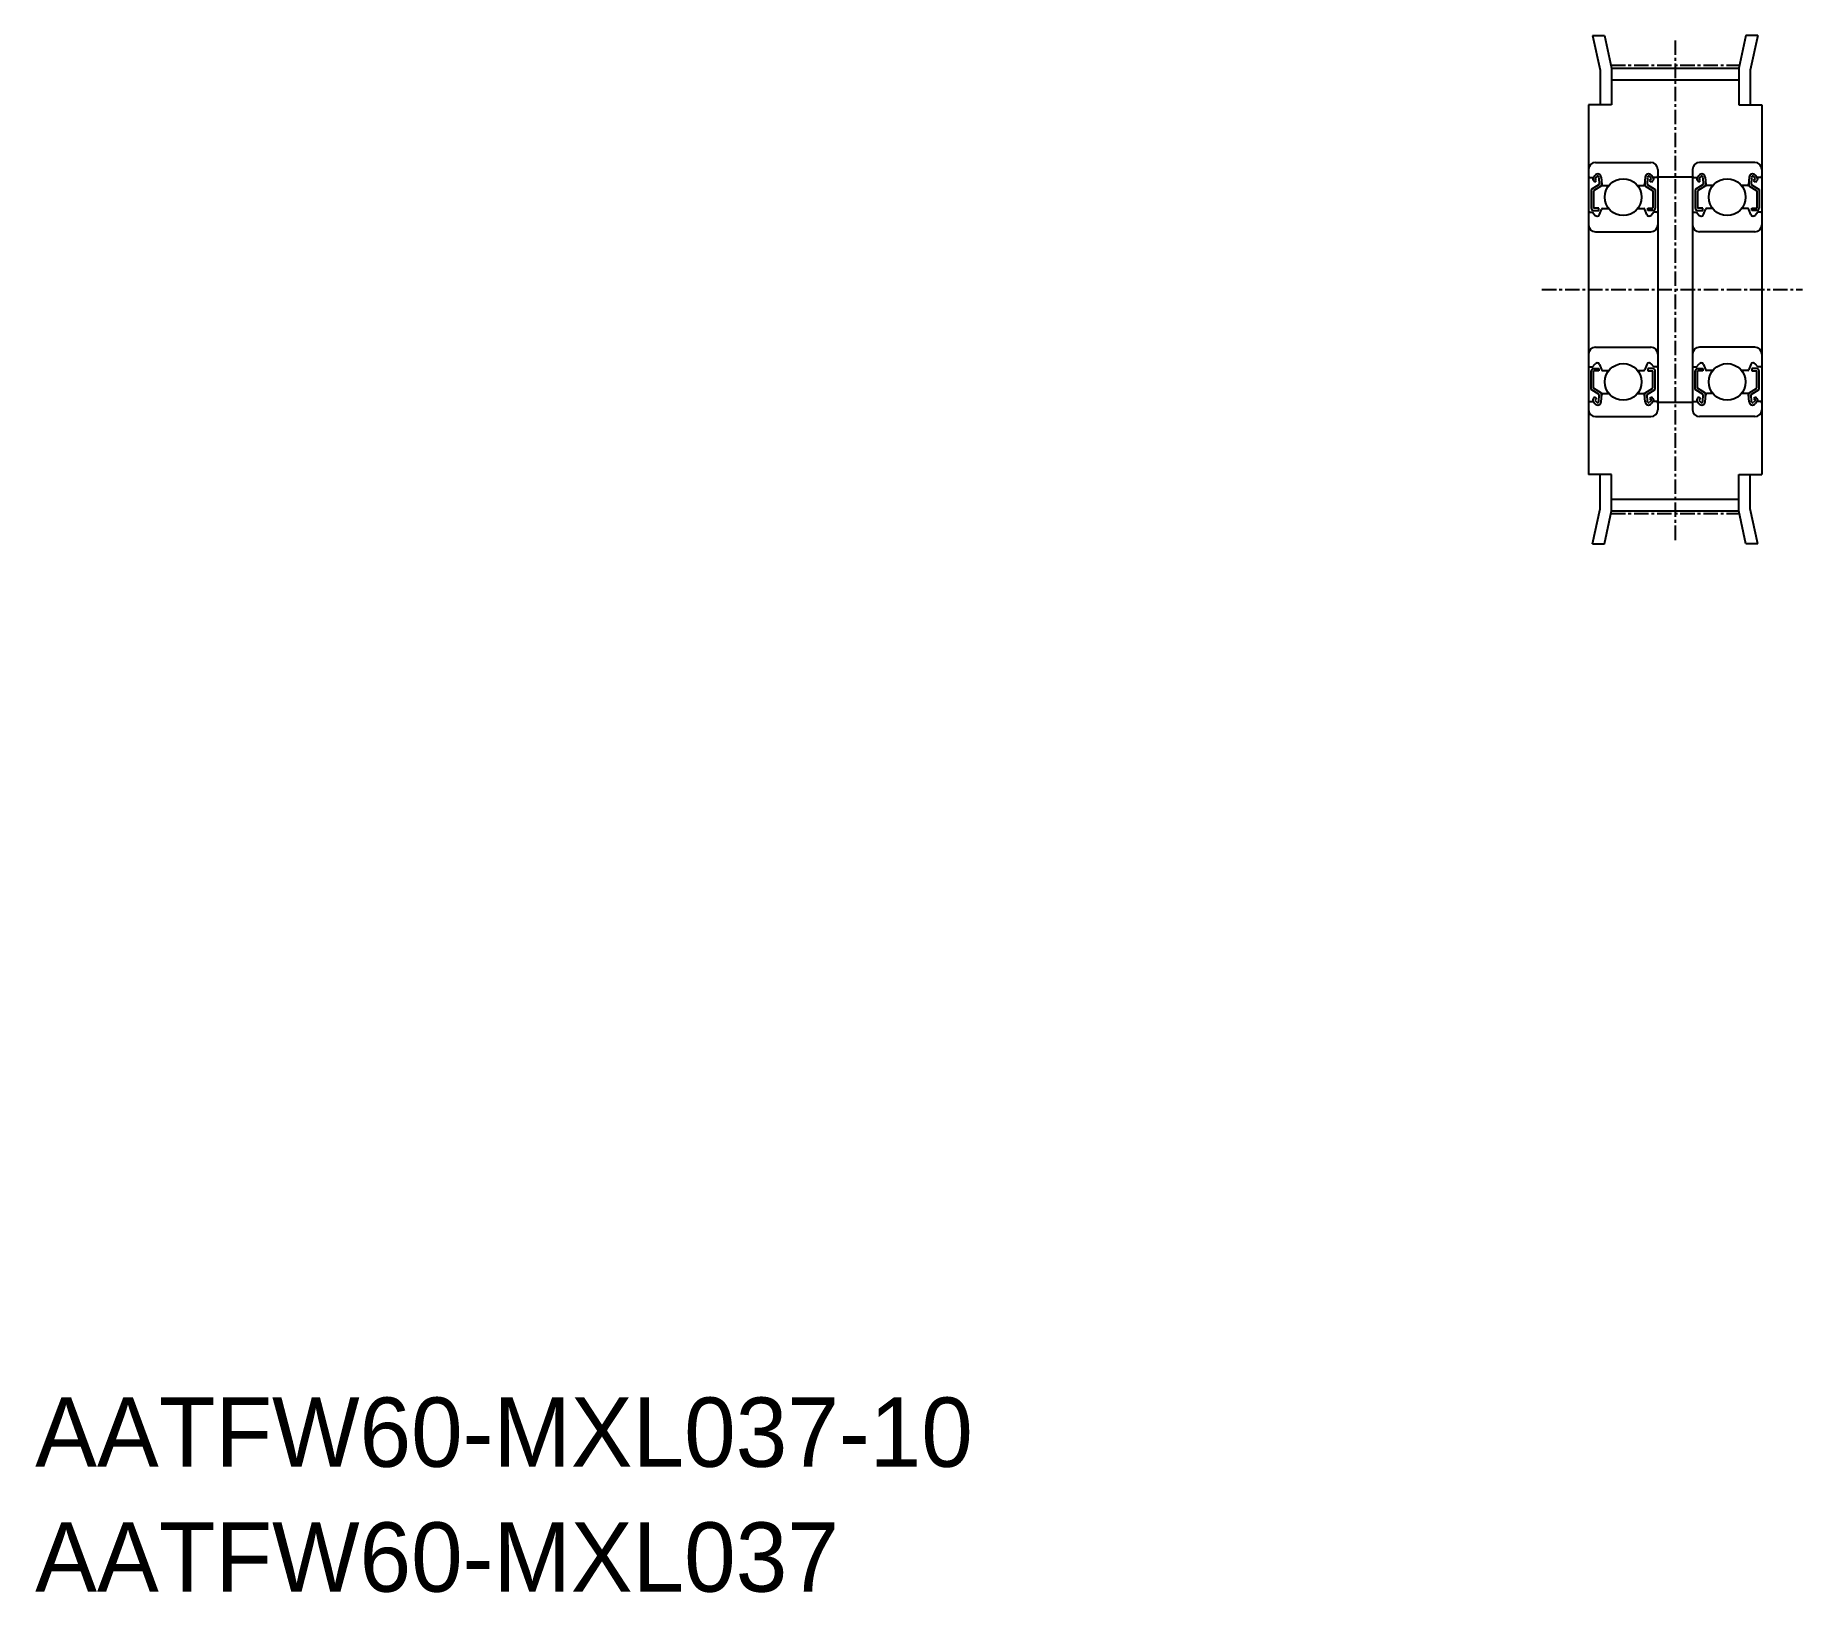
# Model space of a CAD drawing. Extents: x -286 to -133, y -61 to 74.
import ezdxf

# ---------------------------------------------------------------- set-up
doc = ezdxf.new("R2010")
doc.units = 0
doc.linetypes.add('CENTER', pattern=[2, 1.25, -0.25, 0.25, -0.25])
doc.layers.get('0').update_dxf_attribs({"linetype": 'CONTINUOUS'})
doc.layers.add('CENTER', color=1, linetype='CENTER')

msp = doc.modelspace()

# ---------------------------------------------------------------- linework, layer by layer
for p, q in [((-151.21, 73.91), (-150.17, 73.91)), ((-151.21, 73.91), (-150.55, 70.91)), ((-150.17, 73.91), (-149.55, 71.06)), ((-137.93, 73.91), (-138.55, 71.06)), ((-136.89, 73.91), (-137.93, 73.91)), ((-136.89, 73.91), (-137.55, 70.91)), ((-150.55, 70.91), (-150.55, 67.91)), ((-149.55, 71.06), (-138.55, 71.06)), ((-149.55, 71.06), (-149.55, 67.91)), ((-138.55, 71.06), (-138.55, 67.91)), ((-137.55, 70.91), (-137.55, 67.91)), ((-149.55, 70.07), (-138.55, 70.07)), ((-151.55, 67.91), (-151.55, 35.91)), ((-149.55, 67.91), (-151.55, 67.91)), ((-138.55, 67.91), (-136.55, 67.91)), ((-136.55, 67.91), (-136.55, 35.91)), ((-150.95, 62.91), (-146.15, 62.91)), ((-137.15, 62.91), (-141.95, 62.91)), ((-151.55, 62.31), (-151.55, 41.51)), ((-151.45, 61.61), (-151.14, 61.61)), ((-151.14, 61.61), (-150.98, 61.81)), ((-150.99, 61.2), (-151.13, 61.34)), ((-150.99, 61.48), (-150.82, 61.68)), ((-150.85, 61.34), (-150.99, 61.48)), ((-150.99, 61.2), (-150.85, 61.34)), ((-150.65, 61.62), (-150.62, 61.01)), ((-150.45, 61.64), (-150.4, 61)), ((-150.42, 61.25), (-150.42, 60.9)), ((-146.65, 61.64), (-146.7, 61)), ((-146.68, 61.25), (-146.68, 60.9)), ((-146.45, 61.62), (-146.48, 61.01)), ((-146.11, 61.48), (-146.28, 61.68)), ((-146.26, 61.34), (-146.11, 61.48)), ((-146.11, 61.2), (-146.26, 61.34)), ((-145.96, 61.61), (-146.12, 61.81)), ((-146.11, 61.2), (-145.97, 61.34)), ((-145.65, 61.61), (-145.96, 61.61)), ((-145.55, 62.31), (-145.55, 41.51)), ((-145.55, 61.66), (-142.55, 61.66)), ((-142.55, 62.31), (-142.55, 41.51)), ((-142.45, 61.61), (-142.14, 61.61)), ((-142.14, 61.61), (-141.98, 61.81)), ((-141.99, 61.2), (-142.13, 61.34)), ((-141.99, 61.48), (-141.82, 61.68)), ((-141.85, 61.34), (-141.99, 61.48)), ((-141.99, 61.2), (-141.85, 61.34)), ((-141.65, 61.62), (-141.62, 61.01)), ((-141.45, 61.64), (-141.4, 61)), ((-141.42, 61.25), (-141.42, 60.9)), ((-137.65, 61.64), (-137.7, 61)), ((-137.68, 61.25), (-137.68, 60.9)), ((-137.45, 61.62), (-137.48, 61.01)), ((-137.11, 61.48), (-137.28, 61.68)), ((-137.26, 61.34), (-137.11, 61.48)), ((-137.11, 61.2), (-137.26, 61.34)), ((-136.96, 61.61), (-137.12, 61.81)), ((-137.11, 61.2), (-136.97, 61.34)), ((-136.65, 61.61), (-136.96, 61.61)), ((-136.55, 62.31), (-136.55, 41.51)), ((-150.62, 61.01), (-151.32, 60.57)), ((-151.32, 60.57), (-151.32, 58.96)), ((-150.42, 60.9), (-151.12, 60.46)), ((-151.12, 60.46), (-151.12, 58.96)), ((-150.3, 60.91), (-149.78, 60.91)), ((-147.32, 60.91), (-146.8, 60.91)), ((-146.68, 60.9), (-145.98, 60.46)), ((-146.48, 61.01), (-145.78, 60.57)), ((-145.98, 60.46), (-145.98, 58.96)), ((-145.78, 60.57), (-145.78, 58.96)), ((-141.62, 61.01), (-142.32, 60.57)), ((-142.32, 60.57), (-142.32, 58.96)), ((-141.42, 60.9), (-142.12, 60.46)), ((-142.12, 60.46), (-142.12, 58.96)), ((-140.78, 60.91), (-141.3, 60.91)), ((-137.8, 60.91), (-138.32, 60.91)), ((-137.68, 60.9), (-136.98, 60.46)), ((-137.48, 61.01), (-136.78, 60.57)), ((-136.98, 60.46), (-136.98, 58.96)), ((-136.78, 60.57), (-136.78, 58.96)), ((-151.45, 58.61), (-151.2, 58.61)), ((-151.2, 58.61), (-150.97, 58.33)), ((-150.67, 58.96), (-151.12, 58.96)), ((-151.12, 58.76), (-150.67, 58.76)), ((-150.81, 58.26), (-150.78, 58.26)), ((-150.67, 58.76), (-150.67, 58.96)), ((-150.59, 58.4), (-150.43, 58.85)), ((-150.33, 58.91), (-149.78, 58.91)), ((-147.32, 58.91), (-146.77, 58.91)), ((-146.51, 58.4), (-146.68, 58.85)), ((-146.43, 58.96), (-145.98, 58.96)), ((-146.43, 58.76), (-146.43, 58.96)), ((-145.98, 58.76), (-146.43, 58.76)), ((-146.29, 58.26), (-146.32, 58.26)), ((-145.9, 58.61), (-146.13, 58.33)), ((-145.65, 58.61), (-145.9, 58.61)), ((-142.45, 58.61), (-142.2, 58.61)), ((-142.2, 58.61), (-141.97, 58.33)), ((-141.67, 58.96), (-142.12, 58.96)), ((-142.12, 58.76), (-141.67, 58.76)), ((-141.81, 58.26), (-141.78, 58.26)), ((-141.67, 58.76), (-141.67, 58.96)), ((-141.59, 58.4), (-141.43, 58.85)), ((-140.78, 58.91), (-141.33, 58.91)), ((-137.77, 58.91), (-138.32, 58.91)), ((-137.51, 58.4), (-137.68, 58.85)), ((-137.43, 58.96), (-136.98, 58.96)), ((-137.43, 58.76), (-137.43, 58.96)), ((-136.98, 58.76), (-137.43, 58.76)), ((-137.29, 58.26), (-137.32, 58.26)), ((-136.9, 58.61), (-137.13, 58.33)), ((-136.65, 58.61), (-136.9, 58.61)), ((-150.95, 56.91), (-146.15, 56.91)), ((-137.15, 56.91), (-141.95, 56.91)), ((-150.95, 46.91), (-146.15, 46.91)), ((-137.15, 46.91), (-141.95, 46.91)), ((-151.45, 45.21), (-151.2, 45.21)), ((-151.32, 43.25), (-151.32, 44.86)), ((-151.2, 45.21), (-150.97, 45.49)), ((-151.12, 45.06), (-150.67, 45.06)), ((-151.12, 43.36), (-151.12, 44.86)), ((-150.67, 44.86), (-151.12, 44.86)), ((-150.81, 45.56), (-150.78, 45.56)), ((-150.67, 45.06), (-150.67, 44.86)), ((-150.59, 45.43), (-150.43, 44.98)), ((-150.33, 44.91), (-149.78, 44.91)), ((-147.32, 44.91), (-146.77, 44.91)), ((-146.51, 45.43), (-146.68, 44.98)), ((-145.98, 45.06), (-146.43, 45.06)), ((-146.43, 45.06), (-146.43, 44.86)), ((-146.43, 44.86), (-145.98, 44.86)), ((-146.29, 45.56), (-146.32, 45.56)), ((-145.9, 45.21), (-146.13, 45.49)), ((-145.98, 43.36), (-145.98, 44.86)), ((-145.65, 45.21), (-145.9, 45.21)), ((-145.78, 43.25), (-145.78, 44.86)), ((-142.45, 45.21), (-142.2, 45.21)), ((-142.32, 43.25), (-142.32, 44.86)), ((-142.2, 45.21), (-141.97, 45.49)), ((-142.12, 45.06), (-141.67, 45.06)), ((-141.67, 44.86), (-142.12, 44.86)), ((-142.12, 43.36), (-142.12, 44.86)), ((-141.81, 45.56), (-141.78, 45.56)), ((-141.67, 45.06), (-141.67, 44.86)), ((-141.59, 45.43), (-141.43, 44.98)), ((-140.78, 44.91), (-141.33, 44.91)), ((-137.77, 44.91), (-138.32, 44.91)), ((-137.51, 45.43), (-137.68, 44.98)), ((-136.98, 45.06), (-137.43, 45.06)), ((-137.43, 45.06), (-137.43, 44.86)), ((-137.43, 44.86), (-136.98, 44.86)), ((-137.29, 45.56), (-137.32, 45.56)), ((-136.9, 45.21), (-137.13, 45.49)), ((-136.98, 43.36), (-136.98, 44.86)), ((-136.65, 45.21), (-136.9, 45.21)), ((-136.78, 43.25), (-136.78, 44.86)), ((-150.62, 42.82), (-151.32, 43.25)), ((-150.42, 42.93), (-151.12, 43.36)), ((-150.77, 43.15), (-150.77, 43.15)), ((-150.59, 43.04), (-150.59, 43.04)), ((-150.42, 42.58), (-150.42, 42.93)), ((-150.3, 42.91), (-149.78, 42.91)), ((-147.32, 42.91), (-146.8, 42.91)), ((-146.68, 42.93), (-145.98, 43.36)), ((-146.68, 42.58), (-146.68, 42.93)), ((-146.48, 42.82), (-145.78, 43.25)), ((-141.62, 42.82), (-142.32, 43.25)), ((-141.42, 42.93), (-142.12, 43.36)), ((-141.42, 42.58), (-141.42, 42.93)), ((-140.78, 42.91), (-141.3, 42.91)), ((-137.8, 42.91), (-138.32, 42.91)), ((-137.68, 42.93), (-136.98, 43.36)), ((-137.68, 42.58), (-137.68, 42.93)), ((-137.51, 43.04), (-137.51, 43.04)), ((-137.48, 42.82), (-136.78, 43.25)), ((-137.33, 43.15), (-137.33, 43.15)), ((-151.45, 42.21), (-151.14, 42.21)), ((-151.14, 42.21), (-150.98, 42.02)), ((-150.99, 42.62), (-151.13, 42.48)), ((-150.99, 42.62), (-150.85, 42.48)), ((-150.85, 42.48), (-150.99, 42.34)), ((-150.99, 42.34), (-150.82, 42.15)), ((-150.65, 42.2), (-150.62, 42.82)), ((-150.45, 42.19), (-150.4, 42.82)), ((-146.65, 42.19), (-146.7, 42.82)), ((-146.45, 42.2), (-146.48, 42.82)), ((-146.11, 42.34), (-146.28, 42.15)), ((-146.11, 42.62), (-146.26, 42.48)), ((-146.26, 42.48), (-146.11, 42.34)), ((-145.96, 42.21), (-146.12, 42.02)), ((-146.11, 42.62), (-145.97, 42.48)), ((-145.65, 42.21), (-145.96, 42.21)), ((-145.55, 42.16), (-142.55, 42.16)), ((-142.45, 42.21), (-142.14, 42.21)), ((-142.14, 42.21), (-141.98, 42.02)), ((-141.99, 42.62), (-142.13, 42.48)), ((-141.99, 42.62), (-141.85, 42.48)), ((-141.85, 42.48), (-141.99, 42.34)), ((-141.99, 42.34), (-141.82, 42.15)), ((-141.65, 42.2), (-141.62, 42.82)), ((-141.45, 42.19), (-141.4, 42.82)), ((-137.65, 42.19), (-137.7, 42.82)), ((-137.45, 42.2), (-137.48, 42.82)), ((-137.11, 42.34), (-137.28, 42.15)), ((-137.11, 42.62), (-137.26, 42.48)), ((-137.26, 42.48), (-137.11, 42.34)), ((-136.96, 42.21), (-137.12, 42.02)), ((-137.11, 42.62), (-136.97, 42.48)), ((-136.65, 42.21), (-136.96, 42.21)), ((-150.95, 40.91), (-146.15, 40.91)), ((-137.15, 40.91), (-141.95, 40.91)), ((-149.55, 35.91), (-151.55, 35.91)), ((-150.55, 32.92), (-150.55, 35.91)), ((-149.55, 32.76), (-149.55, 35.91)), ((-138.55, 35.91), (-136.55, 35.91)), ((-138.55, 32.76), (-138.55, 35.91)), ((-137.55, 32.92), (-137.55, 35.91)), ((-149.55, 33.76), (-138.55, 33.76)), ((-151.21, 29.91), (-150.55, 32.92)), ((-150.17, 29.91), (-149.55, 32.76)), ((-149.55, 32.76), (-138.55, 32.76)), ((-137.93, 29.91), (-138.55, 32.76)), ((-136.89, 29.91), (-137.55, 32.92)), ((-151.21, 29.91), (-150.17, 29.91)), ((-136.9, 29.91), (-137.93, 29.91))]:
    msp.add_line(p, q)
for centre in [(-148.55, 59.91), (-139.55, 59.91), (-148.55, 43.91), (-139.55, 43.91)]:
    msp.add_circle(centre, 1.59)
for centre, radius, start, end in [((-150.95, 62.31), 0.6, 90, 180), ((-146.15, 62.31), 0.6, 0, 90), ((-141.95, 62.31), 0.6, 90, 180), ((-137.15, 62.31), 0.6, 0, 90), ((-151.45, 61.71), 0.1, 180, 270), ((-150.99, 61.48), 0.2, 139.8648, 225.0001), ((-150.75, 61.62), 0.298, 5.0005, 140.1714), ((-150.75, 61.62), 0.0983, 4.6646, 139.9739), ((-146.35, 61.62), 0.298, 39.8286, 174.9997), ((-146.35, 61.62), 0.0983, 40.0264, 175.3357), ((-146.11, 61.48), 0.2, 314.9967, 40.1352), ((-145.65, 61.71), 0.1, 269.9995, 359.9913), ((-142.45, 61.71), 0.1, 180.0087, 270.0005), ((-141.99, 61.48), 0.2, 139.8647, 225.0033), ((-141.75, 61.62), 0.298, 5.0003, 140.1714), ((-141.75, 61.62), 0.0983, 4.6643, 139.9736), ((-137.35, 61.62), 0.298, 39.8286, 174.9995), ((-137.35, 61.62), 0.0983, 40.0261, 175.3354), ((-137.11, 61.48), 0.2, 314.9999, 40.1352), ((-136.65, 61.71), 0.1, 270, 360), ((-150.3, 61.01), 0.1, 185.1444, 270), ((-146.8, 61.01), 0.1, 269.9995, 354.8557), ((-141.3, 61.01), 0.1, 185.1443, 270.0005), ((-137.8, 61.01), 0.1, 270, 354.8556), ((-151.45, 58.51), 0.1, 89.9995, 180), ((-151.12, 58.96), 0.2, 180, 270), ((-150.81, 58.46), 0.2, 220.1384, 270), ((-150.78, 58.46), 0.2, 270, 340.1117), ((-150.33, 58.81), 0.1, 89.9995, 160.1157), ((-146.77, 58.81), 0.1, 19.8845, 90.0002), ((-146.32, 58.46), 0.2, 199.8883, 269.9998), ((-146.29, 58.46), 0.2, 269.9998, 319.8615), ((-145.98, 58.96), 0.2, 269.9998, 359.9956), ((-145.65, 58.51), 0.1, 359.9913, 90.0002), ((-142.45, 58.51), 0.1, 89.9998, 180.0087), ((-142.12, 58.96), 0.2, 180.0044, 270.0002), ((-141.81, 58.46), 0.2, 220.1385, 270.0002), ((-141.78, 58.46), 0.2, 270.0002, 340.1117), ((-141.33, 58.81), 0.1, 89.9998, 160.1155), ((-137.77, 58.81), 0.1, 19.8843, 90.0005), ((-137.32, 58.46), 0.2, 199.8883, 270), ((-137.29, 58.46), 0.2, 270, 319.8616), ((-136.98, 58.96), 0.2, 270, 360), ((-136.65, 58.51), 0.1, 360, 90.0005), ((-150.95, 57.51), 0.6, 180, 270), ((-146.15, 57.51), 0.6, 270, 0), ((-141.95, 57.51), 0.6, 180, 270), ((-137.15, 57.51), 0.6, 270, 0), ((-150.95, 46.31), 0.6, 90, 180), ((-146.15, 46.31), 0.6, 0, 90), ((-141.95, 46.31), 0.6, 90, 180), ((-137.15, 46.31), 0.6, 0, 90), ((-151.45, 45.31), 0.1, 180, 270.0005), ((-151.12, 44.86), 0.2, 90, 180), ((-150.81, 45.36), 0.2, 90, 139.8616), ((-150.78, 45.36), 0.2, 19.8883, 90), ((-150.33, 45.01), 0.1, 199.8843, 270.0005), ((-146.77, 45.01), 0.1, 269.9998, 340.1155), ((-146.32, 45.36), 0.2, 90.0002, 160.1117), ((-146.29, 45.36), 0.2, 40.1385, 90.0002), ((-145.98, 44.86), 0.2, 0.0044, 90.0002), ((-145.65, 45.31), 0.1, 269.9998, 0.0087), ((-142.45, 45.31), 0.1, 179.9913, 270.0002), ((-142.12, 44.86), 0.2, 89.9998, 179.9956), ((-141.81, 45.36), 0.2, 89.9998, 139.8615), ((-141.78, 45.36), 0.2, 19.8883, 89.9998), ((-141.33, 45.01), 0.1, 199.8845, 270.0002), ((-137.77, 45.01), 0.1, 269.9995, 340.1157), ((-137.32, 45.36), 0.2, 90, 160.1117), ((-137.29, 45.36), 0.2, 40.1384, 90), ((-136.98, 44.86), 0.2, 0.0001, 90), ((-136.65, 45.31), 0.1, 269.9995, 0.0001), ((-150.3, 42.81), 0.1, 90, 174.8556), ((-146.8, 42.81), 0.1, 5.1443, 90.0005), ((-141.3, 42.81), 0.1, 89.9995, 174.8557), ((-137.8, 42.81), 0.1, 5.1444, 90), ((-151.45, 42.11), 0.1, 90, 180), ((-150.95, 41.51), 0.6, 180, 270), ((-150.99, 42.34), 0.2, 134.9999, 220.1352), ((-150.75, 42.21), 0.298, 219.8286, 354.9995), ((-150.75, 42.21), 0.0983, 220.0261, 355.3354), ((-146.35, 42.21), 0.298, 185.0003, 320.1714), ((-146.35, 42.21), 0.0983, 184.6643, 319.9736), ((-146.15, 41.51), 0.6, 270, 0), ((-146.11, 42.34), 0.2, 319.8648, 45.0033), ((-145.65, 42.11), 0.1, 0.0087, 90.0005), ((-142.45, 42.11), 0.1, 89.9995, 179.9913), ((-141.95, 41.51), 0.6, 180, 270), ((-141.99, 42.34), 0.2, 134.9967, 220.1352), ((-141.75, 42.21), 0.298, 219.8286, 354.9997), ((-141.75, 42.21), 0.0983, 220.0264, 355.3357), ((-137.35, 42.21), 0.298, 185.0005, 320.1714), ((-137.35, 42.21), 0.0983, 184.6646, 319.9739), ((-137.15, 41.51), 0.6, 270, 0), ((-137.11, 42.34), 0.2, 319.8648, 45.0001), ((-136.65, 42.11), 0.1, 0.0001, 90)]:
    msp.add_arc(centre, radius, start, end)
at = {"layer": 'CENTER', "color": 1, "linetype": 'CENTER'}
for p, q in [((-144.05, 73.47), (-144.05, 30.13)), ((-149.61, 71.32), (-138.5, 71.32)), ((-155.58, 51.91), (-133.02, 51.91)), ((-149.61, 32.51), (-138.5, 32.51))]:
    msp.add_line(p, q, dxfattribs=at)

# ---------------------------------------------------------------- texts
at = {"color": 7, "linetype": 'CONTINUOUS'}
for s, p in [('AATFW60-MXL037-10', (-285.99, -50)), ('AATFW60-MXL037', (-285.99, -60.81))]:
    msp.add_text(s, height=6, dxfattribs=at).set_placement(p)

doc.saveas('drawing.dxf')
